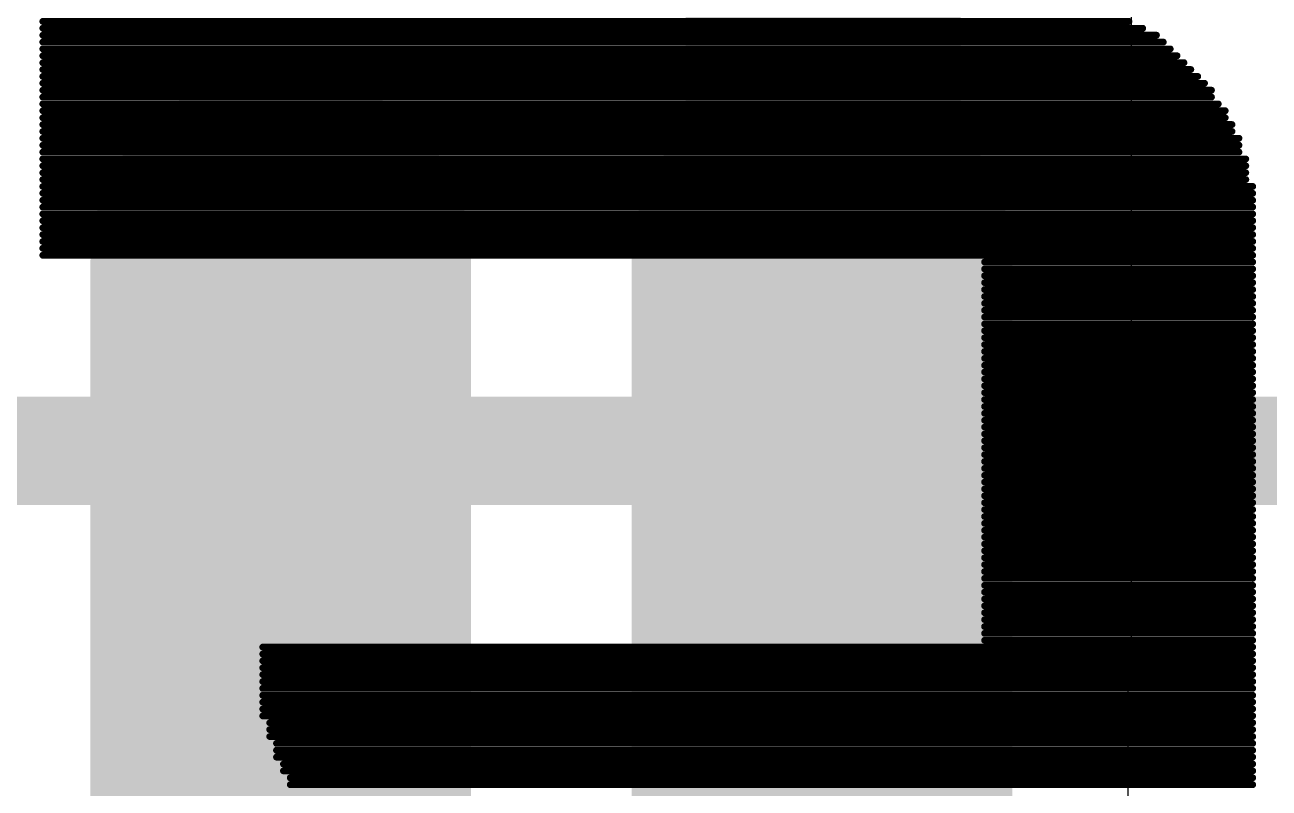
# Model space of a CAD drawing. Header units: inches. Extents: x 0 to 5455, y -5 to 5444.
# Drawn here: x 13.222 to 14.371, y 31.083 to 31.788 of the extents above; entities that cross this region are included whole.
import ezdxf

# ---------------------------------------------------------------- set-up
doc = ezdxf.new("R2010")
doc.units = ezdxf.units.IN
for name, color, linetype in [('Bottom Overlay', 54, 'Continuous'), ('Top 3D Body', 56, 'Continuous'), ('Top Layer', 1, 'Continuous'), ('Top Paste', 8, 'Continuous'), ('Top Solder', 216, 'Continuous')]:
    doc.layers.add(name, color=color, linetype=linetype)

# ---------------------------------------------------------------- blocks, each defined once
blk = doc.blocks.new('5394DE47_A0E8_4329_8464_7791B7C19310_33')
at = {"layer": 'Bottom Overlay'}
for points in [[(8.3772, -2.1307, 0.00635, 0.00635, 0), (7.4882, -2.1307, 0.00635, 0.00635, 0)], [(8.3772, -2.137, 0.00635, 0.00635, 0), (7.4882, -2.137, 0.00635, 0.00635, 0)], [(8.3835, -2.1434, 0.00635, 0.00635, 0), (7.4882, -2.1434, 0.00635, 0.00635, 0)], [(8.3835, -2.1497, 0.00635, 0.00635, 0), (7.4882, -2.1497, 0.00635, 0.00635, 0)], [(8.3899, -2.1561, 0.00635, 0.00635, 0), (7.4882, -2.1561, 0.00635, 0.00635, 0)], [(8.3899, -2.1624, 0.00635, 0.00635, 0), (7.4882, -2.1624, 0.00635, 0.00635, 0)], [(8.3899, -2.1688, 0.00635, 0.00635, 0), (7.4882, -2.1688, 0.00635, 0.00635, 0)], [(8.3962, -2.1751, 0.00635, 0.00635, 0), (7.4882, -2.1751, 0.00635, 0.00635, 0)], [(8.3962, -2.1815, 0.00635, 0.00635, 0), (7.4882, -2.1815, 0.00635, 0.00635, 0)], [(8.3962, -2.1878, 0.00635, 0.00635, 0), (7.4882, -2.1878, 0.00635, 0.00635, 0)], [(8.4026, -2.1942, 0.00635, 0.00635, 0), (7.4882, -2.1942, 0.00635, 0.00635, 0)], [(8.4026, -2.2005, 0.00635, 0.00635, 0), (7.4882, -2.2005, 0.00635, 0.00635, 0)], [(8.4026, -2.2069, 0.00635, 0.00635, 0), (7.4882, -2.2069, 0.00635, 0.00635, 0)], [(8.4026, -2.2132, 0.00635, 0.00635, 0), (7.4882, -2.2132, 0.00635, 0.00635, 0)], [(8.4026, -2.2196, 0.00635, 0.00635, 0), (7.4882, -2.2196, 0.00635, 0.00635, 0)], [(8.4026, -2.2259, 0.00635, 0.00635, 0), (7.4882, -2.2259, 0.00635, 0.00635, 0)], [(8.4026, -2.2323, 0.00635, 0.00635, 0), (7.4882, -2.2323, 0.00635, 0.00635, 0)], [(8.4026, -2.2386, 0.00635, 0.00635, 0), (7.4882, -2.2386, 0.00635, 0.00635, 0)], [(8.4026, -2.245, 0.00635, 0.00635, 0), (7.4882, -2.245, 0.00635, 0.00635, 0)], [(8.4026, -2.2513, 0.00635, 0.00635, 0), (7.4882, -2.2513, 0.00635, 0.00635, 0)], [(8.4026, -2.2577, 0.00635, 0.00635, 0), (7.4882, -2.2577, 0.00635, 0.00635, 0)], [(7.7358, -2.264, 0.00635, 0.00635, 0), (7.4882, -2.264, 0.00635, 0.00635, 0)], [(7.7358, -2.2704, 0.00635, 0.00635, 0), (7.4882, -2.2704, 0.00635, 0.00635, 0)], [(7.7358, -2.2767, 0.00635, 0.00635, 0), (7.4882, -2.2767, 0.00635, 0.00635, 0)], [(7.7358, -2.2831, 0.00635, 0.00635, 0), (7.4882, -2.2831, 0.00635, 0.00635, 0)], [(7.7358, -2.2894, 0.00635, 0.00635, 0), (7.4882, -2.2894, 0.00635, 0.00635, 0)], [(7.7358, -2.2958, 0.00635, 0.00635, 0), (7.4882, -2.2958, 0.00635, 0.00635, 0)], [(7.7358, -2.3021, 0.00635, 0.00635, 0), (7.4882, -2.3021, 0.00635, 0.00635, 0)], [(7.7358, -2.3085, 0.00635, 0.00635, 0), (7.4882, -2.3085, 0.00635, 0.00635, 0)], [(7.7358, -2.3148, 0.00635, 0.00635, 0), (7.4882, -2.3148, 0.00635, 0.00635, 0)], [(7.7358, -2.3212, 0.00635, 0.00635, 0), (7.4882, -2.3212, 0.00635, 0.00635, 0)], [(7.7358, -2.3275, 0.00635, 0.00635, 0), (7.4882, -2.3275, 0.00635, 0.00635, 0)], [(7.7358, -2.3339, 0.00635, 0.00635, 0), (7.4882, -2.3339, 0.00635, 0.00635, 0)], [(7.7358, -2.3402, 0.00635, 0.00635, 0), (7.4882, -2.3402, 0.00635, 0.00635, 0)], [(7.7358, -2.3466, 0.00635, 0.00635, 0), (7.4882, -2.3466, 0.00635, 0.00635, 0)], [(7.7358, -2.3529, 0.00635, 0.00635, 0), (7.4882, -2.3529, 0.00635, 0.00635, 0)], [(7.7358, -2.3593, 0.00635, 0.00635, 0), (7.4882, -2.3593, 0.00635, 0.00635, 0)], [(7.7358, -2.3656, 0.00635, 0.00635, 0), (7.4882, -2.3656, 0.00635, 0.00635, 0)], [(7.7358, -2.372, 0.00635, 0.00635, 0), (7.4882, -2.372, 0.00635, 0.00635, 0)], [(7.7358, -2.3783, 0.00635, 0.00635, 0), (7.4882, -2.3783, 0.00635, 0.00635, 0)], [(7.7358, -2.3847, 0.00635, 0.00635, 0), (7.4882, -2.3847, 0.00635, 0.00635, 0)], [(7.7358, -2.391, 0.00635, 0.00635, 0), (7.4882, -2.391, 0.00635, 0.00635, 0)], [(7.7358, -2.3974, 0.00635, 0.00635, 0), (7.4882, -2.3974, 0.00635, 0.00635, 0)], [(7.7358, -2.4037, 0.00635, 0.00635, 0), (7.4882, -2.4037, 0.00635, 0.00635, 0)], [(7.7358, -2.4101, 0.00635, 0.00635, 0), (7.4882, -2.4101, 0.00635, 0.00635, 0)], [(7.7358, -2.4164, 0.00635, 0.00635, 0), (7.4882, -2.4164, 0.00635, 0.00635, 0)], [(7.7358, -2.4228, 0.00635, 0.00635, 0), (7.4882, -2.4228, 0.00635, 0.00635, 0)], [(7.7358, -2.4291, 0.00635, 0.00635, 0), (7.4882, -2.4291, 0.00635, 0.00635, 0)], [(7.7358, -2.4355, 0.00635, 0.00635, 0), (7.4882, -2.4355, 0.00635, 0.00635, 0)], [(7.7358, -2.4418, 0.00635, 0.00635, 0), (7.4882, -2.4418, 0.00635, 0.00635, 0)], [(7.7358, -2.4482, 0.00635, 0.00635, 0), (7.4882, -2.4482, 0.00635, 0.00635, 0)], [(7.7358, -2.4545, 0.00635, 0.00635, 0), (7.4882, -2.4545, 0.00635, 0.00635, 0)], [(7.7358, -2.4609, 0.00635, 0.00635, 0), (7.4882, -2.4609, 0.00635, 0.00635, 0)], [(7.7358, -2.4672, 0.00635, 0.00635, 0), (7.4882, -2.4672, 0.00635, 0.00635, 0)], [(7.7358, -2.4736, 0.00635, 0.00635, 0), (7.4882, -2.4736, 0.00635, 0.00635, 0)], [(7.7358, -2.4799, 0.00635, 0.00635, 0), (7.4882, -2.4799, 0.00635, 0.00635, 0)], [(7.7358, -2.4863, 0.00635, 0.00635, 0), (7.4882, -2.4863, 0.00635, 0.00635, 0)], [(7.7358, -2.4926, 0.00635, 0.00635, 0), (7.4882, -2.4926, 0.00635, 0.00635, 0)], [(7.7358, -2.499, 0.00635, 0.00635, 0), (7.4882, -2.499, 0.00635, 0.00635, 0)], [(7.7358, -2.5053, 0.00635, 0.00635, 0), (7.4882, -2.5053, 0.00635, 0.00635, 0)], [(7.7358, -2.5117, 0.00635, 0.00635, 0), (7.4882, -2.5117, 0.00635, 0.00635, 0)], [(7.7358, -2.518, 0.00635, 0.00635, 0), (7.4882, -2.518, 0.00635, 0.00635, 0)], [(7.7358, -2.5244, 0.00635, 0.00635, 0), (7.4882, -2.5244, 0.00635, 0.00635, 0)], [(7.7358, -2.5307, 0.00635, 0.00635, 0), (7.4882, -2.5307, 0.00635, 0.00635, 0)], [(7.7358, -2.5371, 0.00635, 0.00635, 0), (7.4882, -2.5371, 0.00635, 0.00635, 0)], [(7.7358, -2.5434, 0.00635, 0.00635, 0), (7.4882, -2.5434, 0.00635, 0.00635, 0)], [(7.7358, -2.5498, 0.00635, 0.00635, 0), (7.4882, -2.5498, 0.00635, 0.00635, 0)], [(7.7358, -2.5561, 0.00635, 0.00635, 0), (7.4882, -2.5561, 0.00635, 0.00635, 0)], [(7.7358, -2.5625, 0.00635, 0.00635, 0), (7.4882, -2.5625, 0.00635, 0.00635, 0)], [(7.7358, -2.5688, 0.00635, 0.00635, 0), (7.4882, -2.5688, 0.00635, 0.00635, 0)], [(7.7358, -2.5752, 0.00635, 0.00635, 0), (7.4882, -2.5752, 0.00635, 0.00635, 0)], [(7.7358, -2.5815, 0.00635, 0.00635, 0), (7.4882, -2.5815, 0.00635, 0.00635, 0)], [(7.7358, -2.5879, 0.00635, 0.00635, 0), (7.4882, -2.5879, 0.00635, 0.00635, 0)], [(7.7358, -2.5942, 0.00635, 0.00635, 0), (7.4882, -2.5942, 0.00635, 0.00635, 0)], [(7.7358, -2.6006, 0.00635, 0.00635, 0), (7.4882, -2.6006, 0.00635, 0.00635, 0)], [(7.7358, -2.6069, 0.00635, 0.00635, 0), (7.4882, -2.6069, 0.00635, 0.00635, 0)], [(7.7358, -2.6133, 0.00635, 0.00635, 0), (7.4882, -2.6133, 0.00635, 0.00635, 0)], [(8.6058, -2.6196, 0.00635, 0.00635, 0), (7.4882, -2.6196, 0.00635, 0.00635, 0)], [(8.6058, -2.626, 0.00635, 0.00635, 0), (7.4882, -2.626, 0.00635, 0.00635, 0)], [(8.6058, -2.6323, 0.00635, 0.00635, 0), (7.4882, -2.6323, 0.00635, 0.00635, 0)], [(8.6058, -2.6387, 0.00635, 0.00635, 0), (7.4882, -2.6387, 0.00635, 0.00635, 0)], [(8.6058, -2.645, 0.00635, 0.00635, 0), (7.4882, -2.645, 0.00635, 0.00635, 0)], [(8.6058, -2.6514, 0.00635, 0.00635, 0), (7.4882, -2.6514, 0.00635, 0.00635, 0)], [(8.6058, -2.6577, 0.00635, 0.00635, 0), (7.4882, -2.6577, 0.00635, 0.00635, 0)], [(8.6058, -2.6641, 0.00635, 0.00635, 0), (7.4882, -2.6641, 0.00635, 0.00635, 0)], [(8.6058, -2.6704, 0.00635, 0.00635, 0), (7.4882, -2.6704, 0.00635, 0.00635, 0)], [(8.6058, -2.6768, 0.00635, 0.00635, 0), (7.4882, -2.6768, 0.00635, 0.00635, 0)], [(8.6058, -2.6831, 0.00635, 0.00635, 0), (7.4882, -2.6831, 0.00635, 0.00635, 0)], [(8.6058, -2.6895, 0.00635, 0.00635, 0), (7.4945, -2.6895, 0.00635, 0.00635, 0)], [(8.6058, -2.6958, 0.00635, 0.00635, 0), (7.4945, -2.6958, 0.00635, 0.00635, 0)], [(8.6058, -2.7022, 0.00635, 0.00635, 0), (7.4945, -2.7022, 0.00635, 0.00635, 0)], [(8.6058, -2.7085, 0.00635, 0.00635, 0), (7.4945, -2.7085, 0.00635, 0.00635, 0)], [(8.6058, -2.7149, 0.00635, 0.00635, 0), (7.5009, -2.7149, 0.00635, 0.00635, 0)], [(8.6058, -2.7212, 0.00635, 0.00635, 0), (7.5009, -2.7212, 0.00635, 0.00635, 0)], [(8.6058, -2.7276, 0.00635, 0.00635, 0), (7.5009, -2.7276, 0.00635, 0.00635, 0)], [(8.6058, -2.7339, 0.00635, 0.00635, 0), (7.5072, -2.7339, 0.00635, 0.00635, 0)], [(8.6058, -2.7403, 0.00635, 0.00635, 0), (7.5072, -2.7403, 0.00635, 0.00635, 0)], [(8.6058, -2.7466, 0.00635, 0.00635, 0), (7.5136, -2.7466, 0.00635, 0.00635, 0)], [(8.6058, -2.753, 0.00635, 0.00635, 0), (7.5136, -2.753, 0.00635, 0.00635, 0)], [(8.6058, -2.7593, 0.00635, 0.00635, 0), (7.5199, -2.7593, 0.00635, 0.00635, 0)], [(8.6058, -2.7657, 0.00635, 0.00635, 0), (7.5263, -2.7657, 0.00635, 0.00635, 0)], [(8.6058, -2.772, 0.00635, 0.00635, 0), (7.5263, -2.772, 0.00635, 0.00635, 0)], [(8.6058, -2.7784, 0.00635, 0.00635, 0), (7.5326, -2.7784, 0.00635, 0.00635, 0)], [(8.6058, -2.7847, 0.00635, 0.00635, 0), (7.539, -2.7847, 0.00635, 0.00635, 0)], [(8.6058, -2.7911, 0.00635, 0.00635, 0), (7.5453, -2.7911, 0.00635, 0.00635, 0)], [(8.6058, -2.7974, 0.00635, 0.00635, 0), (7.5517, -2.7974, 0.00635, 0.00635, 0)], [(8.6058, -2.8038, 0.00635, 0.00635, 0), (7.558, -2.8038, 0.00635, 0.00635, 0)], [(8.6058, -2.8101, 0.00635, 0.00635, 0), (7.5644, -2.8101, 0.00635, 0.00635, 0)], [(8.6058, -2.8165, 0.00635, 0.00635, 0), (7.5707, -2.8165, 0.00635, 0.00635, 0)], [(8.6058, -2.8228, 0.00635, 0.00635, 0), (7.5771, -2.8228, 0.00635, 0.00635, 0)], [(8.6058, -2.8292, 0.00635, 0.00635, 0), (7.5898, -2.8292, 0.00635, 0.00635, 0)], [(8.6058, -2.8355, 0.00635, 0.00635, 0), (7.6025, -2.8355, 0.00635, 0.00635, 0)]]:
    blk.add_lwpolyline(points, format="xyseb", dxfattribs=at)
for points in [[(7.4866, -2.1307, 0.00317, 0.00317, 1), (7.4898, -2.1307, 0.00317, 0.00317, 1)], [(7.4866, -2.137, 0.00317, 0.00317, 1), (7.4898, -2.137, 0.00317, 0.00317, 1)], [(8.3756, -2.1307, 0.00317, 0.00317, 1), (8.3788, -2.1307, 0.00317, 0.00317, 1)], [(8.3756, -2.137, 0.00317, 0.00317, 1), (8.3788, -2.137, 0.00317, 0.00317, 1)], [(7.4866, -2.1434, 0.00317, 0.00317, 1), (7.4898, -2.1434, 0.00317, 0.00317, 1)], [(7.4866, -2.1497, 0.00317, 0.00317, 1), (7.4898, -2.1497, 0.00317, 0.00317, 1)], [(8.382, -2.1434, 0.00317, 0.00317, 1), (8.3851, -2.1434, 0.00317, 0.00317, 1)], [(8.382, -2.1497, 0.00317, 0.00317, 1), (8.3851, -2.1497, 0.00317, 0.00317, 1)], [(7.4866, -2.1561, 0.00317, 0.00317, 1), (7.4898, -2.1561, 0.00317, 0.00317, 1)], [(7.4866, -2.1624, 0.00317, 0.00317, 1), (7.4898, -2.1624, 0.00317, 0.00317, 1)], [(8.3883, -2.1561, 0.00317, 0.00317, 1), (8.3915, -2.1561, 0.00317, 0.00317, 1)], [(8.3883, -2.1624, 0.00317, 0.00317, 1), (8.3915, -2.1624, 0.00317, 0.00317, 1)], [(7.4866, -2.1688, 0.00317, 0.00317, 1), (7.4898, -2.1688, 0.00317, 0.00317, 1)], [(7.4866, -2.1751, 0.00317, 0.00317, 1), (7.4898, -2.1751, 0.00317, 0.00317, 1)], [(8.3883, -2.1688, 0.00317, 0.00317, 1), (8.3915, -2.1688, 0.00317, 0.00317, 1)], [(8.3947, -2.1751, 0.00317, 0.00317, 1), (8.3978, -2.1751, 0.00317, 0.00317, 1)], [(7.4866, -2.1815, 0.00317, 0.00317, 1), (7.4898, -2.1815, 0.00317, 0.00317, 1)], [(8.3947, -2.1815, 0.00317, 0.00317, 1), (8.3978, -2.1815, 0.00317, 0.00317, 1)], [(7.4866, -2.1878, 0.00317, 0.00317, 1), (7.4898, -2.1878, 0.00317, 0.00317, 1)], [(7.4866, -2.1942, 0.00317, 0.00317, 1), (7.4898, -2.1942, 0.00317, 0.00317, 1)], [(8.3947, -2.1878, 0.00317, 0.00317, 1), (8.3978, -2.1878, 0.00317, 0.00317, 1)], [(8.401, -2.1942, 0.00317, 0.00317, 1), (8.4042, -2.1942, 0.00317, 0.00317, 1)], [(7.4866, -2.2005, 0.00317, 0.00317, 1), (7.4898, -2.2005, 0.00317, 0.00317, 1)], [(7.4866, -2.2069, 0.00317, 0.00317, 1), (7.4898, -2.2069, 0.00317, 0.00317, 1)], [(8.401, -2.2005, 0.00317, 0.00317, 1), (8.4042, -2.2005, 0.00317, 0.00317, 1)], [(8.401, -2.2069, 0.00317, 0.00317, 1), (8.4042, -2.2069, 0.00317, 0.00317, 1)], [(7.4866, -2.2132, 0.00317, 0.00317, 1), (7.4898, -2.2132, 0.00317, 0.00317, 1)], [(7.4866, -2.2196, 0.00317, 0.00317, 1), (7.4898, -2.2196, 0.00317, 0.00317, 1)], [(8.401, -2.2132, 0.00317, 0.00317, 1), (8.4042, -2.2132, 0.00317, 0.00317, 1)], [(8.401, -2.2196, 0.00317, 0.00317, 1), (8.4042, -2.2196, 0.00317, 0.00317, 1)], [(7.4866, -2.2259, 0.00317, 0.00317, 1), (7.4898, -2.2259, 0.00317, 0.00317, 1)], [(7.4866, -2.2323, 0.00317, 0.00317, 1), (7.4898, -2.2323, 0.00317, 0.00317, 1)], [(8.401, -2.2259, 0.00317, 0.00317, 1), (8.4042, -2.2259, 0.00317, 0.00317, 1)], [(8.401, -2.2323, 0.00317, 0.00317, 1), (8.4042, -2.2323, 0.00317, 0.00317, 1)], [(7.4866, -2.2386, 0.00317, 0.00317, 1), (7.4898, -2.2386, 0.00317, 0.00317, 1)], [(8.401, -2.2386, 0.00317, 0.00317, 1), (8.4042, -2.2386, 0.00317, 0.00317, 1)], [(7.4866, -2.245, 0.00317, 0.00317, 1), (7.4898, -2.245, 0.00317, 0.00317, 1)], [(7.4866, -2.2513, 0.00317, 0.00317, 1), (7.4898, -2.2513, 0.00317, 0.00317, 1)], [(8.401, -2.245, 0.00317, 0.00317, 1), (8.4042, -2.245, 0.00317, 0.00317, 1)], [(8.401, -2.2513, 0.00317, 0.00317, 1), (8.4042, -2.2513, 0.00317, 0.00317, 1)], [(7.4866, -2.2577, 0.00317, 0.00317, 1), (7.4898, -2.2577, 0.00317, 0.00317, 1)], [(7.4866, -2.264, 0.00317, 0.00317, 1), (7.4898, -2.264, 0.00317, 0.00317, 1)], [(7.7343, -2.264, 0.00317, 0.00317, 1), (7.7374, -2.264, 0.00317, 0.00317, 1)], [(8.401, -2.2577, 0.00317, 0.00317, 1), (8.4042, -2.2577, 0.00317, 0.00317, 1)], [(7.4866, -2.2704, 0.00317, 0.00317, 1), (7.4898, -2.2704, 0.00317, 0.00317, 1)], [(7.4866, -2.2767, 0.00317, 0.00317, 1), (7.4898, -2.2767, 0.00317, 0.00317, 1)], [(7.7343, -2.2704, 0.00317, 0.00317, 1), (7.7374, -2.2704, 0.00317, 0.00317, 1)], [(7.7343, -2.2767, 0.00317, 0.00317, 1), (7.7374, -2.2767, 0.00317, 0.00317, 1)], [(7.4866, -2.2831, 0.00317, 0.00317, 1), (7.4898, -2.2831, 0.00317, 0.00317, 1)], [(7.4866, -2.2894, 0.00317, 0.00317, 1), (7.4898, -2.2894, 0.00317, 0.00317, 1)], [(7.7343, -2.2831, 0.00317, 0.00317, 1), (7.7374, -2.2831, 0.00317, 0.00317, 1)], [(7.7343, -2.2894, 0.00317, 0.00317, 1), (7.7374, -2.2894, 0.00317, 0.00317, 1)], [(7.4866, -2.2958, 0.00317, 0.00317, 1), (7.4898, -2.2958, 0.00317, 0.00317, 1)], [(7.7343, -2.2958, 0.00317, 0.00317, 1), (7.7374, -2.2958, 0.00317, 0.00317, 1)], [(7.4866, -2.3021, 0.00317, 0.00317, 1), (7.4898, -2.3021, 0.00317, 0.00317, 1)], [(7.4866, -2.3085, 0.00317, 0.00317, 1), (7.4898, -2.3085, 0.00317, 0.00317, 1)], [(7.7343, -2.3021, 0.00317, 0.00317, 1), (7.7374, -2.3021, 0.00317, 0.00317, 1)], [(7.7343, -2.3085, 0.00317, 0.00317, 1), (7.7374, -2.3085, 0.00317, 0.00317, 1)], [(7.4866, -2.3148, 0.00317, 0.00317, 1), (7.4898, -2.3148, 0.00317, 0.00317, 1)], [(7.4866, -2.3212, 0.00317, 0.00317, 1), (7.4898, -2.3212, 0.00317, 0.00317, 1)], [(7.7343, -2.3148, 0.00317, 0.00317, 1), (7.7374, -2.3148, 0.00317, 0.00317, 1)], [(7.7343, -2.3212, 0.00317, 0.00317, 1), (7.7374, -2.3212, 0.00317, 0.00317, 1)], [(7.4866, -2.3275, 0.00317, 0.00317, 1), (7.4898, -2.3275, 0.00317, 0.00317, 1)], [(7.4866, -2.3339, 0.00317, 0.00317, 1), (7.4898, -2.3339, 0.00317, 0.00317, 1)], [(7.7343, -2.3275, 0.00317, 0.00317, 1), (7.7374, -2.3275, 0.00317, 0.00317, 1)], [(7.7343, -2.3339, 0.00317, 0.00317, 1), (7.7374, -2.3339, 0.00317, 0.00317, 1)], [(7.4866, -2.3402, 0.00317, 0.00317, 1), (7.4898, -2.3402, 0.00317, 0.00317, 1)], [(7.4866, -2.3466, 0.00317, 0.00317, 1), (7.4898, -2.3466, 0.00317, 0.00317, 1)], [(7.7343, -2.3402, 0.00317, 0.00317, 1), (7.7374, -2.3402, 0.00317, 0.00317, 1)], [(7.7343, -2.3466, 0.00317, 0.00317, 1), (7.7374, -2.3466, 0.00317, 0.00317, 1)], [(7.4866, -2.3529, 0.00317, 0.00317, 1), (7.4898, -2.3529, 0.00317, 0.00317, 1)], [(7.4866, -2.3593, 0.00317, 0.00317, 1), (7.4898, -2.3593, 0.00317, 0.00317, 1)], [(7.7343, -2.3529, 0.00317, 0.00317, 1), (7.7374, -2.3529, 0.00317, 0.00317, 1)], [(7.7343, -2.3593, 0.00317, 0.00317, 1), (7.7374, -2.3593, 0.00317, 0.00317, 1)], [(7.4866, -2.3656, 0.00317, 0.00317, 1), (7.4898, -2.3656, 0.00317, 0.00317, 1)], [(7.7343, -2.3656, 0.00317, 0.00317, 1), (7.7374, -2.3656, 0.00317, 0.00317, 1)], [(7.4866, -2.372, 0.00317, 0.00317, 1), (7.4898, -2.372, 0.00317, 0.00317, 1)], [(7.4866, -2.3783, 0.00317, 0.00317, 1), (7.4898, -2.3783, 0.00317, 0.00317, 1)], [(7.7343, -2.372, 0.00317, 0.00317, 1), (7.7374, -2.372, 0.00317, 0.00317, 1)], [(7.7343, -2.3783, 0.00317, 0.00317, 1), (7.7374, -2.3783, 0.00317, 0.00317, 1)], [(7.4866, -2.3847, 0.00317, 0.00317, 1), (7.4898, -2.3847, 0.00317, 0.00317, 1)], [(7.4866, -2.391, 0.00317, 0.00317, 1), (7.4898, -2.391, 0.00317, 0.00317, 1)], [(7.7343, -2.3847, 0.00317, 0.00317, 1), (7.7374, -2.3847, 0.00317, 0.00317, 1)], [(7.7343, -2.391, 0.00317, 0.00317, 1), (7.7374, -2.391, 0.00317, 0.00317, 1)], [(7.4866, -2.3974, 0.00317, 0.00317, 1), (7.4898, -2.3974, 0.00317, 0.00317, 1)], [(7.4866, -2.4037, 0.00317, 0.00317, 1), (7.4898, -2.4037, 0.00317, 0.00317, 1)], [(7.7343, -2.3974, 0.00317, 0.00317, 1), (7.7374, -2.3974, 0.00317, 0.00317, 1)], [(7.7343, -2.4037, 0.00317, 0.00317, 1), (7.7374, -2.4037, 0.00317, 0.00317, 1)], [(7.4866, -2.4101, 0.00317, 0.00317, 1), (7.4898, -2.4101, 0.00317, 0.00317, 1)], [(7.4866, -2.4164, 0.00317, 0.00317, 1), (7.4898, -2.4164, 0.00317, 0.00317, 1)], [(7.7343, -2.4101, 0.00317, 0.00317, 1), (7.7374, -2.4101, 0.00317, 0.00317, 1)], [(7.7343, -2.4164, 0.00317, 0.00317, 1), (7.7374, -2.4164, 0.00317, 0.00317, 1)], [(7.4866, -2.4228, 0.00317, 0.00317, 1), (7.4898, -2.4228, 0.00317, 0.00317, 1)], [(7.7343, -2.4228, 0.00317, 0.00317, 1), (7.7374, -2.4228, 0.00317, 0.00317, 1)], [(7.4866, -2.4291, 0.00317, 0.00317, 1), (7.4898, -2.4291, 0.00317, 0.00317, 1)], [(7.4866, -2.4355, 0.00317, 0.00317, 1), (7.4898, -2.4355, 0.00317, 0.00317, 1)], [(7.7343, -2.4291, 0.00317, 0.00317, 1), (7.7374, -2.4291, 0.00317, 0.00317, 1)], [(7.7343, -2.4355, 0.00317, 0.00317, 1), (7.7374, -2.4355, 0.00317, 0.00317, 1)], [(7.4866, -2.4418, 0.00317, 0.00317, 1), (7.4898, -2.4418, 0.00317, 0.00317, 1)], [(7.4866, -2.4482, 0.00317, 0.00317, 1), (7.4898, -2.4482, 0.00317, 0.00317, 1)], [(7.7343, -2.4418, 0.00317, 0.00317, 1), (7.7374, -2.4418, 0.00317, 0.00317, 1)], [(7.7343, -2.4482, 0.00317, 0.00317, 1), (7.7374, -2.4482, 0.00317, 0.00317, 1)], [(7.4866, -2.4545, 0.00317, 0.00317, 1), (7.4898, -2.4545, 0.00317, 0.00317, 1)], [(7.4866, -2.4609, 0.00317, 0.00317, 1), (7.4898, -2.4609, 0.00317, 0.00317, 1)], [(7.7343, -2.4545, 0.00317, 0.00317, 1), (7.7374, -2.4545, 0.00317, 0.00317, 1)], [(7.7343, -2.4609, 0.00317, 0.00317, 1), (7.7374, -2.4609, 0.00317, 0.00317, 1)], [(7.4866, -2.4672, 0.00317, 0.00317, 1), (7.4898, -2.4672, 0.00317, 0.00317, 1)], [(7.4866, -2.4736, 0.00317, 0.00317, 1), (7.4898, -2.4736, 0.00317, 0.00317, 1)], [(7.7343, -2.4672, 0.00317, 0.00317, 1), (7.7374, -2.4672, 0.00317, 0.00317, 1)], [(7.7343, -2.4736, 0.00317, 0.00317, 1), (7.7374, -2.4736, 0.00317, 0.00317, 1)], [(7.4866, -2.4799, 0.00317, 0.00317, 1), (7.4898, -2.4799, 0.00317, 0.00317, 1)], [(7.7343, -2.4799, 0.00317, 0.00317, 1), (7.7374, -2.4799, 0.00317, 0.00317, 1)], [(7.4866, -2.4863, 0.00317, 0.00317, 1), (7.4898, -2.4863, 0.00317, 0.00317, 1)], [(7.4866, -2.4926, 0.00317, 0.00317, 1), (7.4898, -2.4926, 0.00317, 0.00317, 1)], [(7.7343, -2.4863, 0.00317, 0.00317, 1), (7.7374, -2.4863, 0.00317, 0.00317, 1)], [(7.7343, -2.4926, 0.00317, 0.00317, 1), (7.7374, -2.4926, 0.00317, 0.00317, 1)], [(7.4866, -2.499, 0.00317, 0.00317, 1), (7.4898, -2.499, 0.00317, 0.00317, 1)], [(7.4866, -2.5053, 0.00317, 0.00317, 1), (7.4898, -2.5053, 0.00317, 0.00317, 1)], [(7.7343, -2.499, 0.00317, 0.00317, 1), (7.7374, -2.499, 0.00317, 0.00317, 1)], [(7.7343, -2.5053, 0.00317, 0.00317, 1), (7.7374, -2.5053, 0.00317, 0.00317, 1)], [(7.4866, -2.5117, 0.00317, 0.00317, 1), (7.4898, -2.5117, 0.00317, 0.00317, 1)], [(7.4866, -2.518, 0.00317, 0.00317, 1), (7.4898, -2.518, 0.00317, 0.00317, 1)], [(7.7343, -2.5117, 0.00317, 0.00317, 1), (7.7374, -2.5117, 0.00317, 0.00317, 1)], [(7.7343, -2.518, 0.00317, 0.00317, 1), (7.7374, -2.518, 0.00317, 0.00317, 1)], [(7.4866, -2.5244, 0.00317, 0.00317, 1), (7.4898, -2.5244, 0.00317, 0.00317, 1)], [(7.4866, -2.5307, 0.00317, 0.00317, 1), (7.4898, -2.5307, 0.00317, 0.00317, 1)], [(7.7343, -2.5244, 0.00317, 0.00317, 1), (7.7374, -2.5244, 0.00317, 0.00317, 1)], [(7.7343, -2.5307, 0.00317, 0.00317, 1), (7.7374, -2.5307, 0.00317, 0.00317, 1)], [(7.4866, -2.5371, 0.00317, 0.00317, 1), (7.4898, -2.5371, 0.00317, 0.00317, 1)], [(7.7343, -2.5371, 0.00317, 0.00317, 1), (7.7374, -2.5371, 0.00317, 0.00317, 1)], [(7.4866, -2.5434, 0.00317, 0.00317, 1), (7.4898, -2.5434, 0.00317, 0.00317, 1)], [(7.4866, -2.5498, 0.00317, 0.00317, 1), (7.4898, -2.5498, 0.00317, 0.00317, 1)], [(7.7343, -2.5434, 0.00317, 0.00317, 1), (7.7374, -2.5434, 0.00317, 0.00317, 1)], [(7.7343, -2.5498, 0.00317, 0.00317, 1), (7.7374, -2.5498, 0.00317, 0.00317, 1)], [(7.4866, -2.5561, 0.00317, 0.00317, 1), (7.4898, -2.5561, 0.00317, 0.00317, 1)], [(7.4866, -2.5625, 0.00317, 0.00317, 1), (7.4898, -2.5625, 0.00317, 0.00317, 1)], [(7.7343, -2.5561, 0.00317, 0.00317, 1), (7.7374, -2.5561, 0.00317, 0.00317, 1)], [(7.7343, -2.5625, 0.00317, 0.00317, 1), (7.7374, -2.5625, 0.00317, 0.00317, 1)], [(7.4866, -2.5688, 0.00317, 0.00317, 1), (7.4898, -2.5688, 0.00317, 0.00317, 1)], [(7.4866, -2.5752, 0.00317, 0.00317, 1), (7.4898, -2.5752, 0.00317, 0.00317, 1)], [(7.7343, -2.5688, 0.00317, 0.00317, 1), (7.7374, -2.5688, 0.00317, 0.00317, 1)], [(7.7343, -2.5752, 0.00317, 0.00317, 1), (7.7374, -2.5752, 0.00317, 0.00317, 1)], [(7.4866, -2.5815, 0.00317, 0.00317, 1), (7.4898, -2.5815, 0.00317, 0.00317, 1)], [(7.4866, -2.5879, 0.00317, 0.00317, 1), (7.4898, -2.5879, 0.00317, 0.00317, 1)], [(7.7343, -2.5815, 0.00317, 0.00317, 1), (7.7374, -2.5815, 0.00317, 0.00317, 1)], [(7.7343, -2.5879, 0.00317, 0.00317, 1), (7.7374, -2.5879, 0.00317, 0.00317, 1)], [(7.4866, -2.5942, 0.00317, 0.00317, 1), (7.4898, -2.5942, 0.00317, 0.00317, 1)], [(7.4866, -2.6006, 0.00317, 0.00317, 1), (7.4898, -2.6006, 0.00317, 0.00317, 1)], [(7.7343, -2.5942, 0.00317, 0.00317, 1), (7.7374, -2.5942, 0.00317, 0.00317, 1)], [(7.7343, -2.6006, 0.00317, 0.00317, 1), (7.7374, -2.6006, 0.00317, 0.00317, 1)], [(7.4866, -2.6069, 0.00317, 0.00317, 1), (7.4898, -2.6069, 0.00317, 0.00317, 1)], [(7.7343, -2.6069, 0.00317, 0.00317, 1), (7.7374, -2.6069, 0.00317, 0.00317, 1)], [(7.4866, -2.6133, 0.00317, 0.00317, 1), (7.4898, -2.6133, 0.00317, 0.00317, 1)], [(7.4866, -2.6196, 0.00317, 0.00317, 1), (7.4898, -2.6196, 0.00317, 0.00317, 1)], [(7.7343, -2.6133, 0.00317, 0.00317, 1), (7.7374, -2.6133, 0.00317, 0.00317, 1)], [(8.6042, -2.6196, 0.00317, 0.00317, 1), (8.6074, -2.6196, 0.00317, 0.00317, 1)], [(7.4866, -2.626, 0.00317, 0.00317, 1), (7.4898, -2.626, 0.00317, 0.00317, 1)], [(7.4866, -2.6323, 0.00317, 0.00317, 1), (7.4898, -2.6323, 0.00317, 0.00317, 1)], [(8.6042, -2.626, 0.00317, 0.00317, 1), (8.6074, -2.626, 0.00317, 0.00317, 1)], [(8.6042, -2.6323, 0.00317, 0.00317, 1), (8.6074, -2.6323, 0.00317, 0.00317, 1)], [(7.4866, -2.6387, 0.00317, 0.00317, 1), (7.4898, -2.6387, 0.00317, 0.00317, 1)], [(7.4866, -2.645, 0.00317, 0.00317, 1), (7.4898, -2.645, 0.00317, 0.00317, 1)], [(8.6042, -2.6387, 0.00317, 0.00317, 1), (8.6074, -2.6387, 0.00317, 0.00317, 1)], [(8.6042, -2.645, 0.00317, 0.00317, 1), (8.6074, -2.645, 0.00317, 0.00317, 1)], [(7.4866, -2.6514, 0.00317, 0.00317, 1), (7.4898, -2.6514, 0.00317, 0.00317, 1)], [(7.4866, -2.6577, 0.00317, 0.00317, 1), (7.4898, -2.6577, 0.00317, 0.00317, 1)], [(8.6042, -2.6514, 0.00317, 0.00317, 1), (8.6074, -2.6514, 0.00317, 0.00317, 1)], [(8.6042, -2.6577, 0.00317, 0.00317, 1), (8.6074, -2.6577, 0.00317, 0.00317, 1)], [(7.4866, -2.6641, 0.00317, 0.00317, 1), (7.4898, -2.6641, 0.00317, 0.00317, 1)], [(8.6042, -2.6641, 0.00317, 0.00317, 1), (8.6074, -2.6641, 0.00317, 0.00317, 1)], [(7.4866, -2.6704, 0.00317, 0.00317, 1), (7.4898, -2.6704, 0.00317, 0.00317, 1)], [(7.4866, -2.6768, 0.00317, 0.00317, 1), (7.4898, -2.6768, 0.00317, 0.00317, 1)], [(8.6042, -2.6704, 0.00317, 0.00317, 1), (8.6074, -2.6704, 0.00317, 0.00317, 1)], [(8.6042, -2.6768, 0.00317, 0.00317, 1), (8.6074, -2.6768, 0.00317, 0.00317, 1)], [(7.4866, -2.6831, 0.00317, 0.00317, 1), (7.4898, -2.6831, 0.00317, 0.00317, 1)], [(7.493, -2.6895, 0.00317, 0.00317, 1), (7.4961, -2.6895, 0.00317, 0.00317, 1)], [(8.6042, -2.6831, 0.00317, 0.00317, 1), (8.6074, -2.6831, 0.00317, 0.00317, 1)], [(8.6042, -2.6895, 0.00317, 0.00317, 1), (8.6074, -2.6895, 0.00317, 0.00317, 1)], [(7.493, -2.6958, 0.00317, 0.00317, 1), (7.4961, -2.6958, 0.00317, 0.00317, 1)], [(7.493, -2.7022, 0.00317, 0.00317, 1), (7.4961, -2.7022, 0.00317, 0.00317, 1)], [(8.6042, -2.6958, 0.00317, 0.00317, 1), (8.6074, -2.6958, 0.00317, 0.00317, 1)], [(8.6042, -2.7022, 0.00317, 0.00317, 1), (8.6074, -2.7022, 0.00317, 0.00317, 1)], [(7.493, -2.7085, 0.00317, 0.00317, 1), (7.4961, -2.7085, 0.00317, 0.00317, 1)], [(7.4993, -2.7149, 0.00317, 0.00317, 1), (7.5025, -2.7149, 0.00317, 0.00317, 1)], [(8.6042, -2.7085, 0.00317, 0.00317, 1), (8.6074, -2.7085, 0.00317, 0.00317, 1)], [(8.6042, -2.7149, 0.00317, 0.00317, 1), (8.6074, -2.7149, 0.00317, 0.00317, 1)], [(7.4993, -2.7212, 0.00317, 0.00317, 1), (7.5025, -2.7212, 0.00317, 0.00317, 1)], [(8.6042, -2.7212, 0.00317, 0.00317, 1), (8.6074, -2.7212, 0.00317, 0.00317, 1)], [(7.4993, -2.7276, 0.00317, 0.00317, 1), (7.5025, -2.7276, 0.00317, 0.00317, 1)], [(7.5057, -2.7339, 0.00317, 0.00317, 1), (7.5088, -2.7339, 0.00317, 0.00317, 1)], [(8.6042, -2.7276, 0.00317, 0.00317, 1), (8.6074, -2.7276, 0.00317, 0.00317, 1)], [(8.6042, -2.7339, 0.00317, 0.00317, 1), (8.6074, -2.7339, 0.00317, 0.00317, 1)], [(7.5057, -2.7403, 0.00317, 0.00317, 1), (7.5088, -2.7403, 0.00317, 0.00317, 1)], [(7.512, -2.7466, 0.00317, 0.00317, 1), (7.5152, -2.7466, 0.00317, 0.00317, 1)], [(8.6042, -2.7403, 0.00317, 0.00317, 1), (8.6074, -2.7403, 0.00317, 0.00317, 1)], [(8.6042, -2.7466, 0.00317, 0.00317, 1), (8.6074, -2.7466, 0.00317, 0.00317, 1)], [(7.512, -2.753, 0.00317, 0.00317, 1), (7.5152, -2.753, 0.00317, 0.00317, 1)], [(7.5184, -2.7593, 0.00317, 0.00317, 1), (7.5215, -2.7593, 0.00317, 0.00317, 1)], [(8.6042, -2.753, 0.00317, 0.00317, 1), (8.6074, -2.753, 0.00317, 0.00317, 1)], [(8.6042, -2.7593, 0.00317, 0.00317, 1), (8.6074, -2.7593, 0.00317, 0.00317, 1)], [(7.5247, -2.7657, 0.00317, 0.00317, 1), (7.5279, -2.7657, 0.00317, 0.00317, 1)], [(7.5247, -2.772, 0.00317, 0.00317, 1), (7.5279, -2.772, 0.00317, 0.00317, 1)], [(8.6042, -2.7657, 0.00317, 0.00317, 1), (8.6074, -2.7657, 0.00317, 0.00317, 1)], [(8.6042, -2.772, 0.00317, 0.00317, 1), (8.6074, -2.772, 0.00317, 0.00317, 1)], [(7.5311, -2.7784, 0.00317, 0.00317, 1), (7.5342, -2.7784, 0.00317, 0.00317, 1)], [(8.6042, -2.7784, 0.00317, 0.00317, 1), (8.6074, -2.7784, 0.00317, 0.00317, 1)], [(7.5374, -2.7847, 0.00317, 0.00317, 1), (7.5406, -2.7847, 0.00317, 0.00317, 1)], [(7.5438, -2.7911, 0.00317, 0.00317, 1), (7.5469, -2.7911, 0.00317, 0.00317, 1)], [(8.6042, -2.7847, 0.00317, 0.00317, 1), (8.6074, -2.7847, 0.00317, 0.00317, 1)], [(8.6042, -2.7911, 0.00317, 0.00317, 1), (8.6074, -2.7911, 0.00317, 0.00317, 1)], [(7.5501, -2.7974, 0.00317, 0.00317, 1), (7.5533, -2.7974, 0.00317, 0.00317, 1)], [(7.5565, -2.8038, 0.00317, 0.00317, 1), (7.5596, -2.8038, 0.00317, 0.00317, 1)], [(8.6042, -2.7974, 0.00317, 0.00317, 1), (8.6074, -2.7974, 0.00317, 0.00317, 1)], [(8.6042, -2.8038, 0.00317, 0.00317, 1), (8.6074, -2.8038, 0.00317, 0.00317, 1)], [(7.5628, -2.8101, 0.00317, 0.00317, 1), (7.566, -2.8101, 0.00317, 0.00317, 1)], [(7.5692, -2.8165, 0.00317, 0.00317, 1), (7.5723, -2.8165, 0.00317, 0.00317, 1)], [(8.6042, -2.8101, 0.00317, 0.00317, 1), (8.6074, -2.8101, 0.00317, 0.00317, 1)], [(8.6042, -2.8165, 0.00317, 0.00317, 1), (8.6074, -2.8165, 0.00317, 0.00317, 1)], [(7.5755, -2.8228, 0.00317, 0.00317, 1), (7.5787, -2.8228, 0.00317, 0.00317, 1)], [(7.5882, -2.8292, 0.00317, 0.00317, 1), (7.5914, -2.8292, 0.00317, 0.00317, 1)], [(8.6042, -2.8228, 0.00317, 0.00317, 1), (8.6074, -2.8228, 0.00317, 0.00317, 1)], [(8.6042, -2.8292, 0.00317, 0.00317, 1), (8.6074, -2.8292, 0.00317, 0.00317, 1)], [(7.6009, -2.8355, 0.00317, 0.00317, 1), (7.6041, -2.8355, 0.00317, 0.00317, 1)], [(8.6042, -2.8355, 0.00317, 0.00317, 1), (8.6074, -2.8355, 0.00317, 0.00317, 1)]]:
    blk.add_lwpolyline(points, format="xyseb", close=True, dxfattribs=at)
blk = doc.blocks.new('1C9CA8C2_7F7E_4E2B_A488_6DD37E6BADEA_36')
at = {"layer": 'Top Layer'}
h = blk.add_hatch(color=1, dxfattribs=at)
edge = h.paths.add_edge_path()
edge.add_arc((-1.025, 0.75), 0.125, 270, 450)
edge.add_line((-1.025, 0.875), (-1.725, 0.875))
edge.add_arc((-1.725, 0.75), 0.125, 90, 270)
edge.add_line((-1.725, 0.625), (-1.025, 0.625))
h = blk.add_hatch(color=1, dxfattribs=at)
edge = h.paths.add_edge_path()
edge.add_arc((-1.025, 0.25), 0.125, 270, 450)
edge.add_line((-1.025, 0.375), (-1.725, 0.375))
edge.add_arc((-1.725, 0.25), 0.125, 90, 270)
edge.add_line((-1.725, 0.125), (-1.025, 0.125))
at = {"layer": 'Top Paste'}
h = blk.add_hatch(color=8, dxfattribs=at)
edge = h.paths.add_edge_path()
edge.add_arc((-1.025, 0.75), 0.125, 270, 450)
edge.add_line((-1.025, 0.875), (-1.725, 0.875))
edge.add_arc((-1.725, 0.75), 0.125, 90, 270)
edge.add_line((-1.725, 0.625), (-1.025, 0.625))
h = blk.add_hatch(color=8, dxfattribs=at)
edge = h.paths.add_edge_path()
edge.add_arc((-1.025, 0.25), 0.125, 270, 450)
edge.add_line((-1.025, 0.375), (-1.725, 0.375))
edge.add_arc((-1.725, 0.25), 0.125, 90, 270)
edge.add_line((-1.725, 0.125), (-1.025, 0.125))
at = {"layer": 'Top Solder'}
h = blk.add_hatch(color=216, dxfattribs=at)
edge = h.paths.add_edge_path()
edge.add_arc((-1.025, 0.75), 0.1758, 270, 450)
edge.add_line((-1.025, 0.9258), (-1.725, 0.9258))
edge.add_arc((-1.725, 0.75), 0.1758, 90, 270)
edge.add_line((-1.725, 0.5742), (-1.025, 0.5742))
h = blk.add_hatch(color=216, dxfattribs=at)
edge = h.paths.add_edge_path()
edge.add_arc((-1.025, 0.25), 0.1758, 270, 450)
edge.add_line((-1.025, 0.4258), (-1.725, 0.4258))
edge.add_arc((-1.725, 0.25), 0.1758, 90, 270)
edge.add_line((-1.725, 0.0742), (-1.025, 0.0742))
at = {"layer": 'Top 3D Body'}
blk.add_lwpolyline([(-1.55, -1.55, 0.1, 0.1, 0), (-1.55, 1.55, 0.1, 0.1, 0)], format="xyseb", dxfattribs=at)

msp = doc.modelspace()

# ---------------------------------------------------------------- linework, layer by layer
at = {"layer": 'Top Layer'}
for p, q in [((14.2439, 31.221), (14.2439, 31.9469)), ((14.2408, 31.2057), (14.2439, 31.221)), ((14.2439, 31.221), (14.2439, 31.221)), ((14.2408, 30.8778), (14.2408, 31.2057))]:
    msp.add_line(p, q, dxfattribs=at)
for points in [[(13.959, 31.221, 0.254, 0.254, 0), (13.959, 32.492, 0.254, 0.254, 0)], [(13.958, 31.22, 0.254, 0.254, 0), (13.959, 31.221, 0.254, 0.254, 0)]]:
    msp.add_lwpolyline(points, format="xyseb", dxfattribs=at)
for points in [[(13.8945, 31.22, 0.127, 0.127, 1), (14.0215, 31.22, 0.127, 0.127, 1)], [(13.8955, 31.221, 0.127, 0.127, 1), (14.0225, 31.221, 0.127, 0.127, 1)], [(13.8955, 31.221, 0.127, 0.127, 1), (14.0225, 31.221, 0.127, 0.127, 1)]]:
    msp.add_lwpolyline(points, format="xyseb", close=True, dxfattribs=at)

# ---------------------------------------------------------------- block references
for name, p, rotation in [('5394DE47_A0E8_4329_8464_7791B7C19310_33', (21.844, 28.956), 180), ('1C9CA8C2_7F7E_4E2B_A488_6DD37E6BADEA_36', (13.208, 29.845), 270)]:
    msp.add_blockref(name, p, dxfattribs=dict(rotation=rotation))

doc.saveas('drawing.dxf')
